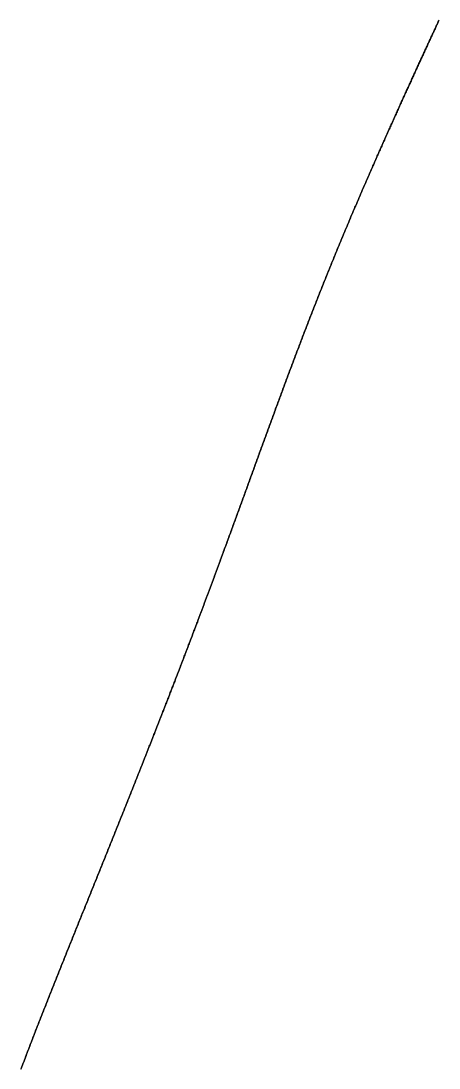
# Model space of a CAD drawing. Header units: inches. Extents: x 130170 to 284068, y 377793 to 804530.
# Drawn here: x 259885.3 to 259906.5, y 740880.5 to 740933.5 of the extents above; entities that cross this region are included whole.
import ezdxf

# ---------------------------------------------------------------- set-up
doc = ezdxf.new("R2010")
doc.units = ezdxf.units.IN
doc.header["$MEASUREMENT"] = 0
doc.layers.add('muni_il', color=7, linetype='Continuous')

msp = doc.modelspace()

# ---------------------------------------------------------------- linework, layer by layer
at = {"layer": 'muni_il'}
for points in [[(259885.291, 740880.418), (259885.316, 740880.487), (259885.342, 740880.555), (259885.368, 740880.624), (259885.394, 740880.692), (259885.42, 740880.761), (259885.446, 740880.83), (259885.472, 740880.898), (259885.498, 740880.967), (259885.525, 740881.036), (259885.551, 740881.105), (259885.577, 740881.175), (259885.604, 740881.244), (259885.63, 740881.314), (259885.657, 740881.383), (259885.684, 740881.453), (259885.71, 740881.522), (259885.737, 740881.592), (259885.764, 740881.662), (259885.791, 740881.732), (259885.818, 740881.802), (259885.845, 740881.872), (259885.872, 740881.942), (259885.899, 740882.013), (259885.927, 740882.083), (259885.954, 740882.154), (259885.981, 740882.224), (259886.009, 740882.295), (259886.036, 740882.366), (259886.064, 740882.437), (259886.092, 740882.508), (259886.119, 740882.579), (259886.147, 740882.65), (259886.175, 740882.721), (259886.203, 740882.793), (259886.231, 740882.864), (259886.259, 740882.936), (259886.287, 740883.007), (259886.315, 740883.079), (259886.344, 740883.151), (259886.372, 740883.223), (259886.4, 740883.295), (259886.429, 740883.367), (259886.457, 740883.44), (259886.486, 740883.512), (259886.514, 740883.584), (259886.543, 740883.657), (259886.571, 740883.73), (259886.6, 740883.802), (259886.629, 740883.875), (259886.658, 740883.948), (259886.687, 740884.021), (259886.716, 740884.094), (259886.745, 740884.167), (259886.774, 740884.24), (259886.803, 740884.314), (259886.832, 740884.387), (259886.861, 740884.461), (259886.891, 740884.534), (259886.92, 740884.608), (259886.949, 740884.682), (259886.979, 740884.755), (259887.008, 740884.829), (259887.038, 740884.903), (259887.067, 740884.977), (259887.097, 740885.051), (259887.126, 740885.126), (259887.156, 740885.2), (259887.186, 740885.274), (259887.215, 740885.349), (259887.245, 740885.423), (259887.275, 740885.498), (259887.305, 740885.572), (259887.335, 740885.647), (259887.365, 740885.721), (259887.395, 740885.796), (259887.425, 740885.871), (259887.454, 740885.946), (259887.485, 740886.021), (259887.515, 740886.096), (259887.545, 740886.171), (259887.575, 740886.246), (259887.605, 740886.321), (259887.635, 740886.396), (259887.665, 740886.471), (259887.696, 740886.547), (259887.726, 740886.622), (259887.756, 740886.697), (259887.787, 740886.773), (259887.817, 740886.848), (259887.847, 740886.923), (259887.878, 740886.999), (259887.908, 740887.074), (259887.938, 740887.15), (259887.969, 740887.225), (259887.999, 740887.301), (259888.03, 740887.377), (259888.06, 740887.452), (259888.091, 740887.528), (259888.121, 740887.603), (259888.151, 740887.679), (259888.182, 740887.755), (259888.213, 740887.83), (259888.243, 740887.906), (259888.274, 740887.982), (259888.304, 740888.057), (259888.335, 740888.133), (259888.365, 740888.209), (259888.396, 740888.284), (259888.426, 740888.36), (259888.457, 740888.436), (259888.487, 740888.511), (259888.518, 740888.587), (259888.548, 740888.663), (259888.579, 740888.738), (259888.609, 740888.814), (259888.64, 740888.89), (259888.67, 740888.965), (259888.701, 740889.041), (259888.731, 740889.116), (259888.762, 740889.192), (259888.792, 740889.267), (259888.823, 740889.343), (259888.853, 740889.418), (259888.883, 740889.493), (259888.914, 740889.569), (259888.944, 740889.644), (259888.974, 740889.719), (259889.005, 740889.794), (259889.035, 740889.87), (259889.066, 740889.945), (259889.096, 740890.02), (259889.126, 740890.095), (259889.156, 740890.17), (259889.186, 740890.245), (259889.217, 740890.32), (259889.247, 740890.394), (259889.277, 740890.469), (259889.307, 740890.544), (259889.337, 740890.618), (259889.367, 740890.693), (259889.397, 740890.768), (259889.427, 740890.842), (259889.457, 740890.916), (259889.487, 740890.991), (259889.517, 740891.065), (259889.547, 740891.139), (259889.577, 740891.213), (259889.607, 740891.287), (259889.636, 740891.361), (259889.666, 740891.435), (259889.696, 740891.509), (259889.725, 740891.583), (259889.755, 740891.656), (259889.785, 740891.73), (259889.814, 740891.803), (259889.844, 740891.877), (259889.873, 740891.95), (259889.903, 740892.023), (259889.932, 740892.096), (259889.961, 740892.169), (259889.991, 740892.242), (259890.02, 740892.315), (259890.049, 740892.388), (259890.078, 740892.46), (259890.107, 740892.533), (259890.136, 740892.605), (259890.166, 740892.678), (259890.195, 740892.75), (259890.224, 740892.822), (259890.252, 740892.894), (259890.281, 740892.966), (259890.31, 740893.038), (259890.339, 740893.11), (259890.367, 740893.182), (259890.396, 740893.253), (259890.425, 740893.325), (259890.453, 740893.396), (259890.482, 740893.467), (259890.51, 740893.538), (259890.539, 740893.609), (259890.567, 740893.68), (259890.595, 740893.751), (259890.624, 740893.822), (259890.652, 740893.892), (259890.68, 740893.963), (259890.708, 740894.033), (259890.736, 740894.104), (259890.764, 740894.174), (259890.792, 740894.244), (259890.82, 740894.314), (259890.848, 740894.384), (259890.876, 740894.453), (259890.904, 740894.523), (259890.931, 740894.593), (259890.959, 740894.662), (259890.987, 740894.731), (259891.014, 740894.8), (259891.042, 740894.87), (259891.069, 740894.939), (259891.096, 740895.008), (259891.124, 740895.076), (259891.151, 740895.145), (259891.178, 740895.213), (259891.206, 740895.282), (259891.233, 740895.35), (259891.26, 740895.418), (259891.287, 740895.487), (259891.314, 740895.555), (259891.341, 740895.623), (259891.368, 740895.69), (259891.394, 740895.758), (259891.421, 740895.826), (259891.448, 740895.893), (259891.475, 740895.961), (259891.501, 740896.028), (259891.528, 740896.095), (259891.554, 740896.162), (259891.581, 740896.229), (259891.607, 740896.296), (259891.634, 740896.363), (259891.66, 740896.43), (259891.686, 740896.496), (259891.713, 740896.563), (259891.739, 740896.629), (259891.765, 740896.695), (259891.791, 740896.762), (259891.817, 740896.828), (259891.843, 740896.894), (259891.869, 740896.96), (259891.895, 740897.026), (259891.921, 740897.091), (259891.947, 740897.157), (259891.973, 740897.223), (259891.999, 740897.288), (259892.024, 740897.354), (259892.05, 740897.419), (259892.076, 740897.485), (259892.101, 740897.55), (259892.127, 740897.615), (259892.152, 740897.68), (259892.178, 740897.745), (259892.203, 740897.81), (259892.229, 740897.875), (259892.254, 740897.94), (259892.279, 740898.004), (259892.305, 740898.069), (259892.33, 740898.134), (259892.355, 740898.198), (259892.38, 740898.263), (259892.406, 740898.327), (259892.431, 740898.392), (259892.456, 740898.456), (259892.481, 740898.52), (259892.506, 740898.584), (259892.531, 740898.648), (259892.556, 740898.713), (259892.581, 740898.777), (259892.606, 740898.841), (259892.631, 740898.905), (259892.656, 740898.968), (259892.68, 740899.032), (259892.705, 740899.096), (259892.73, 740899.16), (259892.755, 740899.224), (259892.779, 740899.288), (259892.804, 740899.351), (259892.829, 740899.415), (259892.854, 740899.479), (259892.878, 740899.542), (259892.903, 740899.606), (259892.927, 740899.669), (259892.952, 740899.733), (259892.977, 740899.796), (259893.001, 740899.86), (259893.026, 740899.923), (259893.05, 740899.987), (259893.075, 740900.05), (259893.099, 740900.114), (259893.124, 740900.177), (259893.148, 740900.241), (259893.173, 740900.304), (259893.197, 740900.368), (259893.222, 740900.431), (259893.246, 740900.495), (259893.27, 740900.558), (259893.295, 740900.621), (259893.319, 740900.685), (259893.344, 740900.748), (259893.368, 740900.812), (259893.392, 740900.875), (259893.417, 740900.939), (259893.441, 740901.002), (259893.465, 740901.066), (259893.49, 740901.129), (259893.514, 740901.193), (259893.538, 740901.257), (259893.563, 740901.32), (259893.587, 740901.384), (259893.611, 740901.448), (259893.636, 740901.511), (259893.66, 740901.575), (259893.685, 740901.639), (259893.709, 740901.703), (259893.733, 740901.767), (259893.758, 740901.831), (259893.782, 740901.894), (259893.806, 740901.958), (259893.831, 740902.023), (259893.855, 740902.087), (259893.879, 740902.151), (259893.904, 740902.215), (259893.928, 740902.279), (259893.953, 740902.343), (259893.977, 740902.408), (259894.001, 740902.472), (259894.026, 740902.537), (259894.05, 740902.601), (259894.075, 740902.666), (259894.099, 740902.73), (259894.124, 740902.795), (259894.148, 740902.86), (259894.173, 740902.925), (259894.197, 740902.99), (259894.222, 740903.055), (259894.246, 740903.12), (259894.271, 740903.185), (259894.295, 740903.25), (259894.32, 740903.315), (259894.345, 740903.381), (259894.369, 740903.446), (259894.394, 740903.512), (259894.419, 740903.577), (259894.443, 740903.643), (259894.468, 740903.709), (259894.493, 740903.775), (259894.517, 740903.841), (259894.542, 740903.907), (259894.567, 740903.973), (259894.592, 740904.039), (259894.616, 740904.105), (259894.641, 740904.172), (259894.666, 740904.238), (259894.691, 740904.305), (259894.716, 740904.372), (259894.741, 740904.438), (259894.766, 740904.505), (259894.791, 740904.572), (259894.816, 740904.639), (259894.841, 740904.706), (259894.866, 740904.774), (259894.891, 740904.841), (259894.916, 740904.909), (259894.941, 740904.976), (259894.967, 740905.044), (259894.992, 740905.112), (259895.017, 740905.18), (259895.042, 740905.248), (259895.068, 740905.316), (259895.093, 740905.384), (259895.118, 740905.452), (259895.143, 740905.521), (259895.169, 740905.589), (259895.194, 740905.658), (259895.22, 740905.727), (259895.245, 740905.795), (259895.271, 740905.864), (259895.296, 740905.934), (259895.322, 740906.003), (259895.347, 740906.072), (259895.373, 740906.141), (259895.399, 740906.211), (259895.424, 740906.281), (259895.45, 740906.35), (259895.476, 740906.42), (259895.502, 740906.49), (259895.527, 740906.56), (259895.553, 740906.63), (259895.579, 740906.701), (259895.605, 740906.771), (259895.631, 740906.842), (259895.657, 740906.912), (259895.683, 740906.983), (259895.709, 740907.054), (259895.735, 740907.125), (259895.761, 740907.196), (259895.787, 740907.267), (259895.813, 740907.338), (259895.839, 740907.41), (259895.866, 740907.481), (259895.892, 740907.553), (259895.918, 740907.624), (259895.944, 740907.696), (259895.971, 740907.768), (259895.997, 740907.84), (259896.023, 740907.912), (259896.05, 740907.985), (259896.076, 740908.057), (259896.103, 740908.129), (259896.129, 740908.202), (259896.156, 740908.274), (259896.182, 740908.347), (259896.209, 740908.42), (259896.235, 740908.493), (259896.262, 740908.566), (259896.289, 740908.639), (259896.315, 740908.712), (259896.342, 740908.786), (259896.369, 740908.859), (259896.396, 740908.932), (259896.422, 740909.006), (259896.449, 740909.08), (259896.476, 740909.154), (259896.503, 740909.227), (259896.53, 740909.301), (259896.557, 740909.375), (259896.584, 740909.45), (259896.611, 740909.524), (259896.638, 740909.598), (259896.665, 740909.672), (259896.692, 740909.747), (259896.719, 740909.821), (259896.746, 740909.896), (259896.773, 740909.971), (259896.801, 740910.045), (259896.828, 740910.12), (259896.855, 740910.195), (259896.882, 740910.27), (259896.91, 740910.345), (259896.937, 740910.42), (259896.964, 740910.495), (259896.992, 740910.571), (259897.019, 740910.646), (259897.046, 740910.721), (259897.074, 740910.797), (259897.101, 740910.872), (259897.129, 740910.948), (259897.156, 740911.023), (259897.184, 740911.099), (259897.211, 740911.175), (259897.239, 740911.25), (259897.266, 740911.326), (259897.294, 740911.402), (259897.322, 740911.478), (259897.349, 740911.554), (259897.377, 740911.63), (259897.405, 740911.706), (259897.432, 740911.782), (259897.46, 740911.858), (259897.488, 740911.934), (259897.516, 740912.011), (259897.543, 740912.087), (259897.571, 740912.163), (259897.599, 740912.239), (259897.627, 740912.316), (259897.655, 740912.392), (259897.683, 740912.468), (259897.71, 740912.545), (259897.739, 740912.621), (259897.766, 740912.698), (259897.794, 740912.774), (259897.822, 740912.851), (259897.85, 740912.927), (259897.878, 740913.003), (259897.906, 740913.08), (259897.934, 740913.157), (259897.962, 740913.233), (259897.99, 740913.31), (259898.019, 740913.386), (259898.047, 740913.463), (259898.075, 740913.539), (259898.103, 740913.616), (259898.131, 740913.693), (259898.159, 740913.769), (259898.187, 740913.846), (259898.215, 740913.922), (259898.244, 740913.999), (259898.272, 740914.075), (259898.3, 740914.152), (259898.328, 740914.229), (259898.356, 740914.305), (259898.385, 740914.382), (259898.413, 740914.458), (259898.441, 740914.535), (259898.47, 740914.611), (259898.498, 740914.688), (259898.526, 740914.764), (259898.555, 740914.84), (259898.583, 740914.917), (259898.611, 740914.993), (259898.64, 740915.069), (259898.668, 740915.146), (259898.696, 740915.222), (259898.725, 740915.298), (259898.753, 740915.375), (259898.782, 740915.451), (259898.81, 740915.527), (259898.838, 740915.603), (259898.867, 740915.679), (259898.895, 740915.755), (259898.924, 740915.831), (259898.952, 740915.907), (259898.981, 740915.983), (259899.009, 740916.059), (259899.038, 740916.135), (259899.066, 740916.211), (259899.095, 740916.286), (259899.123, 740916.362), (259899.152, 740916.438), (259899.18, 740916.513), (259899.209, 740916.589), (259899.237, 740916.664), (259899.266, 740916.74), (259899.295, 740916.815), (259899.323, 740916.89), (259899.352, 740916.966), (259899.38, 740917.041), (259899.409, 740917.116), (259899.438, 740917.191), (259899.466, 740917.266), (259899.495, 740917.341), (259899.524, 740917.416), (259899.552, 740917.491), (259899.581, 740917.566), (259899.609, 740917.641), (259899.638, 740917.715), (259899.667, 740917.79), (259899.695, 740917.865), (259899.724, 740917.939), (259899.753, 740918.013), (259899.781, 740918.088), (259899.81, 740918.162), (259899.839, 740918.236), (259899.868, 740918.311), (259899.896, 740918.385), (259899.925, 740918.459), (259899.954, 740918.533), (259899.983, 740918.606), (259900.011, 740918.68), (259900.04, 740918.754), (259900.069, 740918.828), (259900.098, 740918.901), (259900.126, 740918.975), (259900.155, 740919.048), (259900.184, 740919.121), (259900.213, 740919.195), (259900.242, 740919.268), (259900.27, 740919.341), (259900.299, 740919.414), (259900.328, 740919.487), (259900.357, 740919.56), (259900.385, 740919.633), (259900.414, 740919.705), (259900.443, 740919.778), (259900.472, 740919.85), (259900.501, 740919.923), (259900.53, 740919.995), (259900.559, 740920.068), (259900.587, 740920.14), (259900.616, 740920.212), (259900.645, 740920.284), (259900.674, 740920.356), (259900.703, 740920.428), (259900.732, 740920.5), (259900.761, 740920.571), (259900.789, 740920.643), (259900.818, 740920.715), (259900.847, 740920.786), (259900.876, 740920.858), (259900.905, 740920.929), (259900.934, 740921), (259900.963, 740921.071), (259900.991, 740921.142), (259901.02, 740921.213), (259901.049, 740921.284), (259901.078, 740921.355), (259901.107, 740921.426), (259901.136, 740921.496), (259901.165, 740921.567), (259901.194, 740921.637), (259901.223, 740921.707), (259901.251, 740921.778), (259901.28, 740921.848), (259901.309, 740921.918), (259901.338, 740921.988), (259901.367, 740922.058), (259901.396, 740922.128), (259901.425, 740922.197), (259901.454, 740922.267), (259901.482, 740922.337), (259901.511, 740922.406), (259901.54, 740922.475), (259901.569, 740922.545), (259901.598, 740922.614), (259901.627, 740922.683), (259901.656, 740922.752), (259901.684, 740922.821), (259901.713, 740922.89), (259901.742, 740922.958), (259901.771, 740923.027), (259901.8, 740923.096), (259901.828, 740923.164), (259901.857, 740923.232), (259901.886, 740923.301), (259901.915, 740923.369), (259901.944, 740923.437), (259901.972, 740923.505), (259902.001, 740923.573), (259902.03, 740923.64), (259902.059, 740923.708), (259902.087, 740923.776), (259902.116, 740923.843), (259902.145, 740923.911), (259902.173, 740923.978), (259902.202, 740924.045), (259902.231, 740924.112), (259902.259, 740924.179), (259902.288, 740924.246), (259902.317, 740924.313), (259902.345, 740924.38), (259902.374, 740924.446), (259902.402, 740924.513), (259902.431, 740924.579), (259902.46, 740924.645), (259902.488, 740924.712), (259902.517, 740924.778), (259902.545, 740924.844), (259902.574, 740924.91), (259902.602, 740924.975), (259902.631, 740925.041), (259902.659, 740925.107), (259902.687, 740925.172), (259902.716, 740925.237), (259902.744, 740925.303), (259902.772, 740925.368), (259902.801, 740925.433), (259902.829, 740925.498), (259902.857, 740925.562), (259902.886, 740925.627), (259902.914, 740925.692), (259902.942, 740925.756), (259902.97, 740925.821), (259902.998, 740925.885), (259903.026, 740925.949), (259903.054, 740926.013), (259903.083, 740926.077), (259903.111, 740926.141), (259903.139, 740926.204), (259903.167, 740926.268), (259903.195, 740926.331), (259903.222, 740926.395), (259903.25, 740926.458), (259903.278, 740926.521), (259903.306, 740926.584), (259903.334, 740926.647), (259903.361, 740926.71), (259903.389, 740926.772), (259903.417, 740926.835), (259903.444, 740926.897), (259903.472, 740926.959), (259903.499, 740927.022), (259903.527, 740927.084), (259903.555, 740927.145), (259903.582, 740927.207), (259903.609, 740927.269), (259903.637, 740927.33), (259903.664, 740927.391), (259903.691, 740927.453), (259903.719, 740927.514), (259903.746, 740927.575), (259903.773, 740927.636), (259903.8, 740927.696), (259903.827, 740927.757), (259903.854, 740927.817), (259903.881, 740927.878), (259903.908, 740927.938), (259903.935, 740927.998), (259903.962, 740928.058), (259903.988, 740928.117), (259904.015, 740928.177), (259904.042, 740928.236), (259904.069, 740928.296), (259904.095, 740928.355), (259904.122, 740928.414), (259904.148, 740928.473), (259904.174, 740928.532), (259904.201, 740928.59), (259904.227, 740928.649), (259904.253, 740928.707), (259904.28, 740928.765), (259904.306, 740928.823), (259904.332, 740928.881), (259904.358, 740928.939), (259904.384, 740928.996), (259904.41, 740929.054), (259904.436, 740929.111), (259904.462, 740929.168), (259904.487, 740929.225), (259904.513, 740929.282), (259904.539, 740929.338), (259904.564, 740929.395), (259904.59, 740929.451), (259904.615, 740929.507), (259904.641, 740929.564), (259904.666, 740929.619), (259904.691, 740929.675), (259904.717, 740929.731), (259904.742, 740929.786), (259904.767, 740929.841), (259904.792, 740929.896), (259904.817, 740929.951), (259904.842, 740930.006), (259904.866, 740930.061), (259904.891, 740930.115), (259904.916, 740930.169), (259904.941, 740930.224), (259904.965, 740930.277), (259904.99, 740930.331), (259905.014, 740930.385), (259905.039, 740930.438), (259905.063, 740930.492), (259905.087, 740930.545), (259905.111, 740930.598), (259905.135, 740930.651), (259905.159, 740930.703), (259905.183, 740930.756), (259905.207, 740930.808), (259905.231, 740930.86), (259905.255, 740930.912), (259905.279, 740930.964), (259905.302, 740931.016), (259905.326, 740931.067), (259905.349, 740931.118), (259905.373, 740931.169), (259905.396, 740931.22), (259905.419, 740931.271), (259905.443, 740931.322), (259905.466, 740931.372), (259905.489, 740931.423), (259905.512, 740931.473), (259905.535, 740931.523), (259905.558, 740931.573), (259905.581, 740931.622), (259905.603, 740931.672), (259905.626, 740931.721), (259905.649, 740931.77), (259905.671, 740931.819), (259905.694, 740931.868), (259905.716, 740931.917), (259905.738, 740931.965), (259905.761, 740932.014), (259905.783, 740932.062), (259905.805, 740932.11), (259905.827, 740932.158), (259905.849, 740932.205), (259905.871, 740932.253), (259905.893, 740932.3), (259905.915, 740932.347), (259905.937, 740932.394), (259905.958, 740932.441), (259905.98, 740932.488), (259906.001, 740932.535), (259906.023, 740932.581), (259906.044, 740932.627), (259906.066, 740932.673), (259906.087, 740932.719), (259906.108, 740932.765), (259906.129, 740932.811), (259906.15, 740932.856), (259906.171, 740932.902), (259906.192, 740932.947), (259906.213, 740932.992), (259906.234, 740933.037), (259906.255, 740933.082), (259906.276, 740933.126), (259906.296, 740933.171), (259906.317, 740933.215), (259906.337, 740933.259), (259906.358, 740933.303), (259906.378, 740933.347), (259906.399, 740933.391), (259906.419, 740933.435), (259906.439, 740933.478), (259906.459, 740933.521)], [(259906.459, 740933.521), (259906.439, 740933.478), (259906.419, 740933.435), (259906.399, 740933.391), (259906.378, 740933.347), (259906.358, 740933.303), (259906.337, 740933.259), (259906.317, 740933.215), (259906.296, 740933.171), (259906.276, 740933.126), (259906.255, 740933.082), (259906.234, 740933.037), (259906.213, 740932.992), (259906.192, 740932.947), (259906.171, 740932.902), (259906.15, 740932.856), (259906.129, 740932.811), (259906.108, 740932.765), (259906.087, 740932.719), (259906.066, 740932.673), (259906.044, 740932.627), (259906.023, 740932.581), (259906.001, 740932.535), (259905.98, 740932.488), (259905.958, 740932.441), (259905.937, 740932.394), (259905.915, 740932.347), (259905.893, 740932.3), (259905.871, 740932.253), (259905.849, 740932.205), (259905.827, 740932.158), (259905.805, 740932.11), (259905.783, 740932.062), (259905.761, 740932.014), (259905.738, 740931.965), (259905.716, 740931.917), (259905.694, 740931.868), (259905.671, 740931.819), (259905.649, 740931.77), (259905.626, 740931.721), (259905.603, 740931.672), (259905.581, 740931.622), (259905.558, 740931.573), (259905.535, 740931.523), (259905.512, 740931.473), (259905.489, 740931.423), (259905.466, 740931.372), (259905.443, 740931.322), (259905.419, 740931.271), (259905.396, 740931.22), (259905.373, 740931.169), (259905.349, 740931.118), (259905.326, 740931.067), (259905.302, 740931.016), (259905.279, 740930.964), (259905.255, 740930.912), (259905.231, 740930.86), (259905.207, 740930.808), (259905.183, 740930.756), (259905.159, 740930.703), (259905.135, 740930.651), (259905.111, 740930.598), (259905.087, 740930.545), (259905.063, 740930.492), (259905.039, 740930.438), (259905.014, 740930.385), (259904.99, 740930.331), (259904.965, 740930.277), (259904.941, 740930.224), (259904.916, 740930.169), (259904.891, 740930.115), (259904.866, 740930.061), (259904.842, 740930.006), (259904.817, 740929.951), (259904.792, 740929.896), (259904.767, 740929.841), (259904.742, 740929.786), (259904.717, 740929.731), (259904.691, 740929.675), (259904.666, 740929.619), (259904.641, 740929.564), (259904.615, 740929.507), (259904.59, 740929.451), (259904.564, 740929.395), (259904.539, 740929.338), (259904.513, 740929.282), (259904.487, 740929.225), (259904.462, 740929.168), (259904.436, 740929.111), (259904.41, 740929.054), (259904.384, 740928.996), (259904.358, 740928.939), (259904.332, 740928.881), (259904.306, 740928.823), (259904.28, 740928.765), (259904.253, 740928.707), (259904.227, 740928.649), (259904.201, 740928.59), (259904.174, 740928.532), (259904.148, 740928.473), (259904.122, 740928.414), (259904.095, 740928.355), (259904.069, 740928.296), (259904.042, 740928.236), (259904.015, 740928.177), (259903.988, 740928.117), (259903.962, 740928.058), (259903.935, 740927.998), (259903.908, 740927.938), (259903.881, 740927.878), (259903.854, 740927.817), (259903.827, 740927.757), (259903.8, 740927.696), (259903.773, 740927.636), (259903.746, 740927.575), (259903.719, 740927.514), (259903.691, 740927.453), (259903.664, 740927.391), (259903.637, 740927.33), (259903.609, 740927.269), (259903.582, 740927.207), (259903.555, 740927.145), (259903.527, 740927.084), (259903.499, 740927.022), (259903.472, 740926.959), (259903.444, 740926.897), (259903.417, 740926.835), (259903.389, 740926.772), (259903.361, 740926.71), (259903.334, 740926.647), (259903.306, 740926.584), (259903.278, 740926.521), (259903.25, 740926.458), (259903.222, 740926.395), (259903.195, 740926.331), (259903.167, 740926.268), (259903.139, 740926.204), (259903.111, 740926.141), (259903.083, 740926.077), (259903.054, 740926.013), (259903.026, 740925.949), (259902.998, 740925.885), (259902.97, 740925.821), (259902.942, 740925.756), (259902.914, 740925.692), (259902.886, 740925.627), (259902.857, 740925.562), (259902.829, 740925.498), (259902.801, 740925.433), (259902.772, 740925.368), (259902.744, 740925.303), (259902.716, 740925.237), (259902.687, 740925.172), (259902.659, 740925.107), (259902.631, 740925.041), (259902.602, 740924.975), (259902.574, 740924.91), (259902.545, 740924.844), (259902.517, 740924.778), (259902.488, 740924.712), (259902.46, 740924.645), (259902.431, 740924.579), (259902.402, 740924.513), (259902.374, 740924.446), (259902.345, 740924.38), (259902.317, 740924.313), (259902.288, 740924.246), (259902.259, 740924.179), (259902.231, 740924.112), (259902.202, 740924.045), (259902.173, 740923.978), (259902.145, 740923.911), (259902.116, 740923.843), (259902.087, 740923.776), (259902.059, 740923.708), (259902.03, 740923.64), (259902.001, 740923.573), (259901.972, 740923.505), (259901.944, 740923.437), (259901.915, 740923.369), (259901.886, 740923.301), (259901.857, 740923.232), (259901.828, 740923.164), (259901.8, 740923.096), (259901.771, 740923.027), (259901.742, 740922.958), (259901.713, 740922.89), (259901.684, 740922.821), (259901.656, 740922.752), (259901.627, 740922.683), (259901.598, 740922.614), (259901.569, 740922.545), (259901.54, 740922.475), (259901.511, 740922.406), (259901.482, 740922.337), (259901.454, 740922.267), (259901.425, 740922.197), (259901.396, 740922.128), (259901.367, 740922.058), (259901.338, 740921.988), (259901.309, 740921.918), (259901.28, 740921.848), (259901.251, 740921.778), (259901.223, 740921.707), (259901.194, 740921.637), (259901.165, 740921.567), (259901.136, 740921.496), (259901.107, 740921.426), (259901.078, 740921.355), (259901.049, 740921.284), (259901.02, 740921.213), (259900.991, 740921.142), (259900.963, 740921.071), (259900.934, 740921), (259900.905, 740920.929), (259900.876, 740920.858), (259900.847, 740920.786), (259900.818, 740920.715), (259900.789, 740920.643), (259900.761, 740920.571), (259900.732, 740920.5), (259900.703, 740920.428), (259900.674, 740920.356), (259900.645, 740920.284), (259900.616, 740920.212), (259900.587, 740920.14), (259900.559, 740920.068), (259900.53, 740919.995), (259900.501, 740919.923), (259900.472, 740919.85), (259900.443, 740919.778), (259900.414, 740919.705), (259900.385, 740919.633), (259900.357, 740919.56), (259900.328, 740919.487), (259900.299, 740919.414), (259900.27, 740919.341), (259900.242, 740919.268), (259900.213, 740919.195), (259900.184, 740919.121), (259900.155, 740919.048), (259900.126, 740918.975), (259900.098, 740918.901), (259900.069, 740918.828), (259900.04, 740918.754), (259900.011, 740918.68), (259899.983, 740918.606), (259899.954, 740918.533), (259899.925, 740918.459), (259899.896, 740918.385), (259899.868, 740918.311), (259899.839, 740918.236), (259899.81, 740918.162), (259899.781, 740918.088), (259899.753, 740918.013), (259899.724, 740917.939), (259899.695, 740917.865), (259899.667, 740917.79), (259899.638, 740917.715), (259899.609, 740917.641), (259899.581, 740917.566), (259899.552, 740917.491), (259899.524, 740917.416), (259899.495, 740917.341), (259899.466, 740917.266), (259899.438, 740917.191), (259899.409, 740917.116), (259899.38, 740917.041), (259899.352, 740916.966), (259899.323, 740916.89), (259899.295, 740916.815), (259899.266, 740916.74), (259899.237, 740916.664), (259899.209, 740916.589), (259899.18, 740916.513), (259899.152, 740916.438), (259899.123, 740916.362), (259899.095, 740916.286), (259899.066, 740916.211), (259899.038, 740916.135), (259899.009, 740916.059), (259898.981, 740915.983), (259898.952, 740915.907), (259898.924, 740915.831), (259898.895, 740915.755), (259898.867, 740915.679), (259898.838, 740915.603), (259898.81, 740915.527), (259898.782, 740915.451), (259898.753, 740915.375), (259898.725, 740915.298), (259898.696, 740915.222), (259898.668, 740915.146), (259898.64, 740915.069), (259898.611, 740914.993), (259898.583, 740914.917), (259898.555, 740914.84), (259898.526, 740914.764), (259898.498, 740914.688), (259898.47, 740914.611), (259898.441, 740914.535), (259898.413, 740914.458), (259898.385, 740914.382), (259898.356, 740914.305), (259898.328, 740914.229), (259898.3, 740914.152), (259898.272, 740914.075), (259898.244, 740913.999), (259898.215, 740913.922), (259898.187, 740913.846), (259898.159, 740913.769), (259898.131, 740913.693), (259898.103, 740913.616), (259898.075, 740913.539), (259898.047, 740913.463), (259898.019, 740913.386), (259897.99, 740913.31), (259897.962, 740913.233), (259897.934, 740913.157), (259897.906, 740913.08), (259897.878, 740913.003), (259897.85, 740912.927), (259897.822, 740912.851), (259897.794, 740912.774), (259897.766, 740912.698), (259897.739, 740912.621), (259897.71, 740912.545), (259897.683, 740912.468), (259897.655, 740912.392), (259897.627, 740912.316), (259897.599, 740912.239), (259897.571, 740912.163), (259897.543, 740912.087), (259897.516, 740912.011), (259897.488, 740911.934), (259897.46, 740911.858), (259897.432, 740911.782), (259897.405, 740911.706), (259897.377, 740911.63), (259897.349, 740911.554), (259897.322, 740911.478), (259897.294, 740911.402), (259897.266, 740911.326), (259897.239, 740911.25), (259897.211, 740911.175), (259897.184, 740911.099), (259897.156, 740911.023), (259897.129, 740910.948), (259897.101, 740910.872), (259897.074, 740910.797), (259897.046, 740910.721), (259897.019, 740910.646), (259896.992, 740910.571), (259896.964, 740910.495), (259896.937, 740910.42), (259896.91, 740910.345), (259896.882, 740910.27), (259896.855, 740910.195), (259896.828, 740910.12), (259896.801, 740910.045), (259896.773, 740909.971), (259896.746, 740909.896), (259896.719, 740909.821), (259896.692, 740909.747), (259896.665, 740909.672), (259896.638, 740909.598), (259896.611, 740909.524), (259896.584, 740909.45), (259896.557, 740909.375), (259896.53, 740909.301), (259896.503, 740909.227), (259896.476, 740909.154), (259896.449, 740909.08), (259896.422, 740909.006), (259896.396, 740908.932), (259896.369, 740908.859), (259896.342, 740908.786), (259896.315, 740908.712), (259896.289, 740908.639), (259896.262, 740908.566), (259896.235, 740908.493), (259896.209, 740908.42), (259896.182, 740908.347), (259896.156, 740908.274), (259896.129, 740908.202), (259896.103, 740908.129), (259896.076, 740908.057), (259896.05, 740907.985), (259896.023, 740907.912), (259895.997, 740907.84), (259895.971, 740907.768), (259895.944, 740907.696), (259895.918, 740907.624), (259895.892, 740907.553), (259895.866, 740907.481), (259895.839, 740907.41), (259895.813, 740907.338), (259895.787, 740907.267), (259895.761, 740907.196), (259895.735, 740907.125), (259895.709, 740907.054), (259895.683, 740906.983), (259895.657, 740906.912), (259895.631, 740906.842), (259895.605, 740906.771), (259895.579, 740906.701), (259895.553, 740906.63), (259895.527, 740906.56), (259895.502, 740906.49), (259895.476, 740906.42), (259895.45, 740906.35), (259895.424, 740906.281), (259895.399, 740906.211), (259895.373, 740906.141), (259895.347, 740906.072), (259895.322, 740906.003), (259895.296, 740905.934), (259895.271, 740905.864), (259895.245, 740905.795), (259895.22, 740905.727), (259895.194, 740905.658), (259895.169, 740905.589), (259895.143, 740905.521), (259895.118, 740905.452), (259895.093, 740905.384), (259895.068, 740905.316), (259895.042, 740905.248), (259895.017, 740905.18), (259894.992, 740905.112), (259894.967, 740905.044), (259894.941, 740904.976), (259894.916, 740904.909), (259894.891, 740904.841), (259894.866, 740904.774), (259894.841, 740904.706), (259894.816, 740904.639), (259894.791, 740904.572), (259894.766, 740904.505), (259894.741, 740904.438), (259894.716, 740904.372), (259894.691, 740904.305), (259894.666, 740904.238), (259894.641, 740904.172), (259894.616, 740904.105), (259894.592, 740904.039), (259894.567, 740903.973), (259894.542, 740903.907), (259894.517, 740903.841), (259894.493, 740903.775), (259894.468, 740903.709), (259894.443, 740903.643), (259894.419, 740903.577), (259894.394, 740903.512), (259894.369, 740903.446), (259894.345, 740903.381), (259894.32, 740903.315), (259894.295, 740903.25), (259894.271, 740903.185), (259894.246, 740903.12), (259894.222, 740903.055), (259894.197, 740902.99), (259894.173, 740902.925), (259894.148, 740902.86), (259894.124, 740902.795), (259894.099, 740902.73), (259894.075, 740902.666), (259894.05, 740902.601), (259894.026, 740902.537), (259894.001, 740902.472), (259893.977, 740902.408), (259893.953, 740902.343), (259893.928, 740902.279), (259893.904, 740902.215), (259893.879, 740902.151), (259893.855, 740902.087), (259893.831, 740902.023), (259893.806, 740901.958), (259893.782, 740901.894), (259893.758, 740901.831), (259893.733, 740901.767), (259893.709, 740901.703), (259893.685, 740901.639), (259893.66, 740901.575), (259893.636, 740901.511), (259893.611, 740901.448), (259893.587, 740901.384), (259893.563, 740901.32), (259893.538, 740901.257), (259893.514, 740901.193), (259893.49, 740901.129), (259893.465, 740901.066), (259893.441, 740901.002), (259893.417, 740900.939), (259893.392, 740900.875), (259893.368, 740900.812), (259893.344, 740900.748), (259893.319, 740900.685), (259893.295, 740900.621), (259893.27, 740900.558), (259893.246, 740900.495), (259893.222, 740900.431), (259893.197, 740900.368), (259893.173, 740900.304), (259893.148, 740900.241), (259893.124, 740900.177), (259893.099, 740900.114), (259893.075, 740900.05), (259893.05, 740899.987), (259893.026, 740899.923), (259893.001, 740899.86), (259892.977, 740899.796), (259892.952, 740899.733), (259892.927, 740899.669), (259892.903, 740899.606), (259892.878, 740899.542), (259892.854, 740899.479), (259892.829, 740899.415), (259892.804, 740899.351), (259892.779, 740899.288), (259892.755, 740899.224), (259892.73, 740899.16), (259892.705, 740899.096), (259892.68, 740899.032), (259892.656, 740898.968), (259892.631, 740898.905), (259892.606, 740898.841), (259892.581, 740898.777), (259892.556, 740898.713), (259892.531, 740898.648), (259892.506, 740898.584), (259892.481, 740898.52), (259892.456, 740898.456), (259892.431, 740898.392), (259892.406, 740898.327), (259892.38, 740898.263), (259892.355, 740898.198), (259892.33, 740898.134), (259892.305, 740898.069), (259892.279, 740898.004), (259892.254, 740897.94), (259892.229, 740897.875), (259892.203, 740897.81), (259892.178, 740897.745), (259892.152, 740897.68), (259892.127, 740897.615), (259892.101, 740897.55), (259892.076, 740897.485), (259892.05, 740897.419), (259892.024, 740897.354), (259891.999, 740897.288), (259891.973, 740897.223), (259891.947, 740897.157), (259891.921, 740897.091), (259891.895, 740897.026), (259891.869, 740896.96), (259891.843, 740896.894), (259891.817, 740896.828), (259891.791, 740896.762), (259891.765, 740896.695), (259891.739, 740896.629), (259891.713, 740896.563), (259891.686, 740896.496), (259891.66, 740896.43), (259891.634, 740896.363), (259891.607, 740896.296), (259891.581, 740896.229), (259891.554, 740896.162), (259891.528, 740896.095), (259891.501, 740896.028), (259891.475, 740895.961), (259891.448, 740895.893), (259891.421, 740895.826), (259891.394, 740895.758), (259891.368, 740895.69), (259891.341, 740895.623), (259891.314, 740895.555), (259891.287, 740895.487), (259891.26, 740895.418), (259891.233, 740895.35), (259891.206, 740895.282), (259891.178, 740895.213), (259891.151, 740895.145), (259891.124, 740895.076), (259891.096, 740895.008), (259891.069, 740894.939), (259891.042, 740894.87), (259891.014, 740894.8), (259890.987, 740894.731), (259890.959, 740894.662), (259890.931, 740894.593), (259890.904, 740894.523), (259890.876, 740894.453), (259890.848, 740894.384), (259890.82, 740894.314), (259890.792, 740894.244), (259890.764, 740894.174), (259890.736, 740894.104), (259890.708, 740894.033), (259890.68, 740893.963), (259890.652, 740893.892), (259890.624, 740893.822), (259890.595, 740893.751), (259890.567, 740893.68), (259890.539, 740893.609), (259890.51, 740893.538), (259890.482, 740893.467), (259890.453, 740893.396), (259890.425, 740893.325), (259890.396, 740893.253), (259890.367, 740893.182), (259890.339, 740893.11), (259890.31, 740893.038), (259890.281, 740892.966), (259890.252, 740892.894), (259890.224, 740892.822), (259890.195, 740892.75), (259890.166, 740892.678), (259890.136, 740892.605), (259890.107, 740892.533), (259890.078, 740892.46), (259890.049, 740892.388), (259890.02, 740892.315), (259889.991, 740892.242), (259889.961, 740892.169), (259889.932, 740892.096), (259889.903, 740892.023), (259889.873, 740891.95), (259889.844, 740891.877), (259889.814, 740891.803), (259889.785, 740891.73), (259889.755, 740891.656), (259889.725, 740891.583), (259889.696, 740891.509), (259889.666, 740891.435), (259889.636, 740891.361), (259889.607, 740891.287), (259889.577, 740891.213), (259889.547, 740891.139), (259889.517, 740891.065), (259889.487, 740890.991), (259889.457, 740890.916), (259889.427, 740890.842), (259889.397, 740890.768), (259889.367, 740890.693), (259889.337, 740890.618), (259889.307, 740890.544), (259889.277, 740890.469), (259889.247, 740890.394), (259889.217, 740890.32), (259889.186, 740890.245), (259889.156, 740890.17), (259889.126, 740890.095), (259889.096, 740890.02), (259889.066, 740889.945), (259889.035, 740889.87), (259889.005, 740889.794), (259888.974, 740889.719), (259888.944, 740889.644), (259888.914, 740889.569), (259888.883, 740889.493), (259888.853, 740889.418), (259888.823, 740889.343), (259888.792, 740889.267), (259888.762, 740889.192), (259888.731, 740889.116), (259888.701, 740889.041), (259888.67, 740888.965), (259888.64, 740888.89), (259888.609, 740888.814), (259888.579, 740888.738), (259888.548, 740888.663), (259888.518, 740888.587), (259888.487, 740888.511), (259888.457, 740888.436), (259888.426, 740888.36), (259888.396, 740888.284), (259888.365, 740888.209), (259888.335, 740888.133), (259888.304, 740888.057), (259888.274, 740887.982), (259888.243, 740887.906), (259888.213, 740887.83), (259888.182, 740887.755), (259888.151, 740887.679), (259888.121, 740887.603), (259888.091, 740887.528), (259888.06, 740887.452), (259888.03, 740887.377), (259887.999, 740887.301), (259887.969, 740887.225), (259887.938, 740887.15), (259887.908, 740887.074), (259887.878, 740886.999), (259887.847, 740886.923), (259887.817, 740886.848), (259887.787, 740886.773), (259887.756, 740886.697), (259887.726, 740886.622), (259887.696, 740886.547), (259887.665, 740886.471), (259887.635, 740886.396), (259887.605, 740886.321), (259887.575, 740886.246), (259887.545, 740886.171), (259887.515, 740886.096), (259887.485, 740886.021), (259887.454, 740885.946), (259887.425, 740885.871), (259887.395, 740885.796), (259887.365, 740885.721), (259887.335, 740885.647), (259887.305, 740885.572), (259887.275, 740885.498), (259887.245, 740885.423), (259887.215, 740885.349), (259887.186, 740885.274), (259887.156, 740885.2), (259887.126, 740885.126), (259887.097, 740885.051), (259887.067, 740884.977), (259887.038, 740884.903), (259887.008, 740884.829), (259886.979, 740884.755), (259886.949, 740884.682), (259886.92, 740884.608), (259886.891, 740884.534), (259886.861, 740884.461), (259886.832, 740884.387), (259886.803, 740884.314), (259886.774, 740884.24), (259886.745, 740884.167), (259886.716, 740884.094), (259886.687, 740884.021), (259886.658, 740883.948), (259886.629, 740883.875), (259886.6, 740883.802), (259886.571, 740883.73), (259886.543, 740883.657), (259886.514, 740883.584), (259886.486, 740883.512), (259886.457, 740883.44), (259886.429, 740883.367), (259886.4, 740883.295), (259886.372, 740883.223), (259886.344, 740883.151), (259886.315, 740883.079), (259886.287, 740883.007), (259886.259, 740882.936), (259886.231, 740882.864), (259886.203, 740882.793), (259886.175, 740882.721), (259886.147, 740882.65), (259886.119, 740882.579), (259886.092, 740882.508), (259886.064, 740882.437), (259886.036, 740882.366), (259886.009, 740882.295), (259885.981, 740882.224), (259885.954, 740882.154), (259885.927, 740882.083), (259885.899, 740882.013), (259885.872, 740881.942), (259885.845, 740881.872), (259885.818, 740881.802), (259885.791, 740881.732), (259885.764, 740881.662), (259885.737, 740881.592), (259885.71, 740881.522), (259885.684, 740881.453), (259885.657, 740881.383), (259885.63, 740881.314), (259885.604, 740881.244), (259885.577, 740881.175), (259885.551, 740881.105), (259885.525, 740881.036), (259885.498, 740880.967), (259885.472, 740880.898), (259885.446, 740880.83), (259885.42, 740880.761), (259885.394, 740880.692), (259885.368, 740880.624), (259885.342, 740880.555), (259885.316, 740880.487), (259885.291, 740880.418)]]:
    msp.add_lwpolyline(points, dxfattribs=at)

doc.saveas('drawing.dxf')
